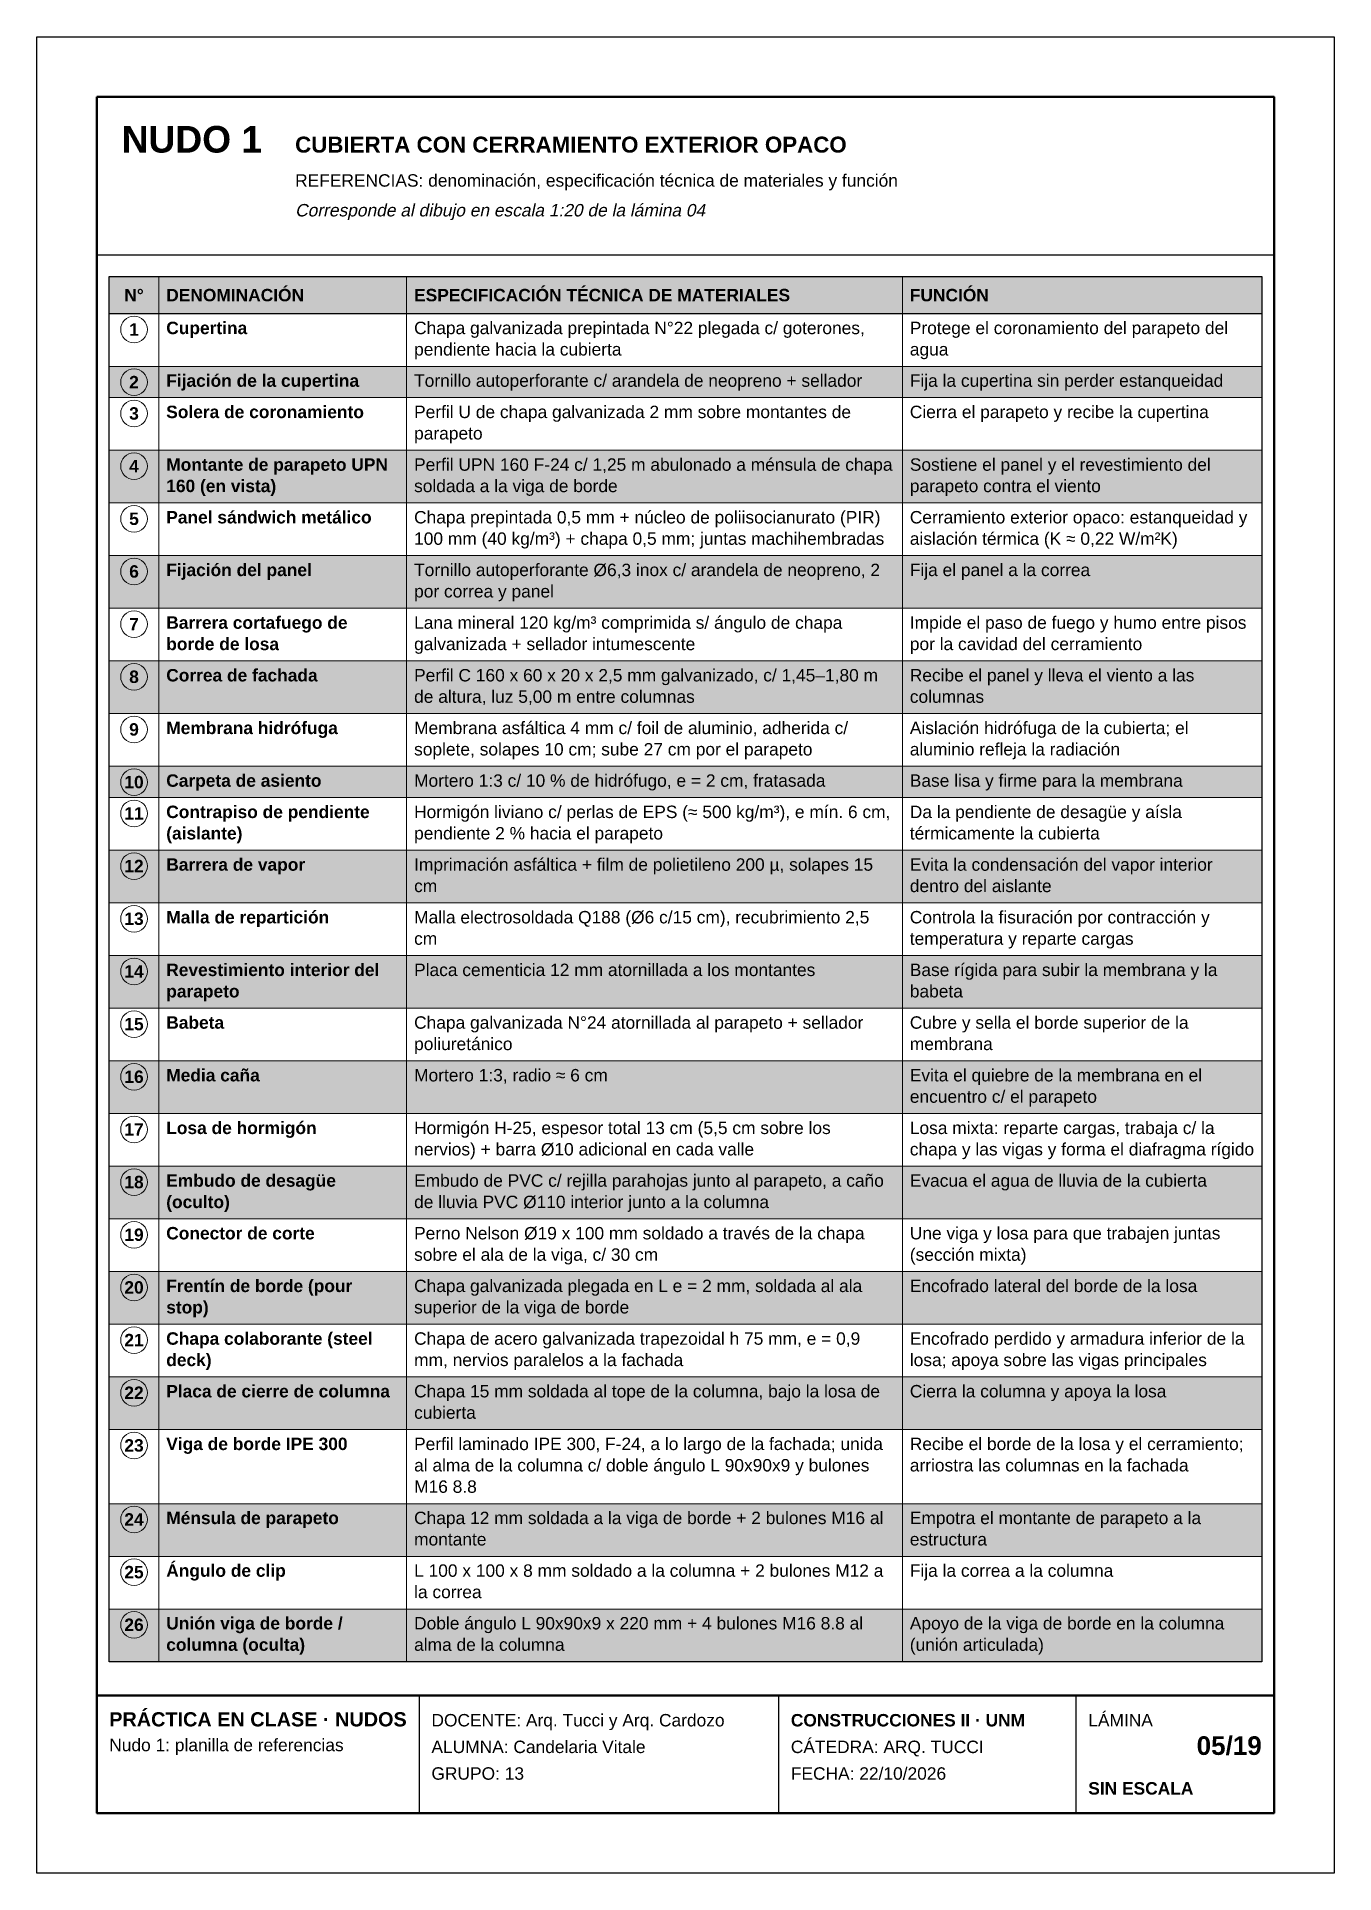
# Model space of a CAD drawing. Header units: millimetres. Extents: x 6 to 4194, y 6 to 5934.
import ezdxf
from ezdxf.enums import TextEntityAlignment as Align

# ---------------------------------------------------------------- set-up
doc = ezdxf.new("R2010")
doc.units = ezdxf.units.MM
doc.header["$LTSCALE"] = 20
for name, color, linetype in [('X-MARCO', 7, 'Continuous'), ('X-ROTULO', 7, 'Continuous'), ('X-TABLA', 7, 'Continuous'), ('X-TEXTOS', 7, 'Continuous')]:
    doc.layers.add(name, color=color, linetype=linetype)
doc.styles.add('ARIAL', font='arial.ttf')
doc.styles.add('ARIAL-B', font='arialbd.ttf')

msp = doc.modelspace()

# ---------------------------------------------------------------- hatches: boundary and pattern name
at = {"layer": 'X-TABLA', "true_color": 0xd9d9d9}
h = msp.add_hatch(color=254, dxfattribs=at)
h.dxf.hatch_style = 1
h.paths.add_polyline_path([(240, 5160), (3960, 5160), (3960, 5040), (240, 5040)])
at = {"layer": 'X-TABLA', "true_color": 0xf2f2f2}
h = msp.add_hatch(color=7, dxfattribs=at)
h.dxf.hatch_style = 1
h.paths.add_polyline_path([(240, 4870), (3960, 4870), (3960, 4769), (240, 4769)])
h = msp.add_hatch(color=7, dxfattribs=at)
h.dxf.hatch_style = 1
h.paths.add_polyline_path([(240, 4599), (3960, 4599), (3960, 4429), (240, 4429)])
h = msp.add_hatch(color=7, dxfattribs=at)
h.dxf.hatch_style = 1
h.paths.add_polyline_path([(240, 4259), (3960, 4259), (3960, 4089), (240, 4089)])
h = msp.add_hatch(color=7, dxfattribs=at)
h.dxf.hatch_style = 1
h.paths.add_polyline_path([(240, 3919), (3960, 3919), (3960, 3749), (240, 3749)])
h = msp.add_hatch(color=7, dxfattribs=at)
h.dxf.hatch_style = 1
h.paths.add_polyline_path([(240, 3579), (3960, 3579), (3960, 3478), (240, 3478)])
h = msp.add_hatch(color=7, dxfattribs=at)
h.dxf.hatch_style = 1
h.paths.add_polyline_path([(240, 3308), (3960, 3308), (3960, 3138), (240, 3138)])
h = msp.add_hatch(color=7, dxfattribs=at)
h.dxf.hatch_style = 1
h.paths.add_polyline_path([(240, 2968), (3960, 2968), (3960, 2798), (240, 2798)])
h = msp.add_hatch(color=7, dxfattribs=at)
h.dxf.hatch_style = 1
h.paths.add_polyline_path([(240, 2628), (3960, 2628), (3960, 2458), (240, 2458)])
h = msp.add_hatch(color=7, dxfattribs=at)
h.dxf.hatch_style = 1
h.paths.add_polyline_path([(240, 2288), (3960, 2288), (3960, 2118), (240, 2118)])
h = msp.add_hatch(color=7, dxfattribs=at)
h.dxf.hatch_style = 1
h.paths.add_polyline_path([(240, 1948), (3960, 1948), (3960, 1778), (240, 1778)])
h = msp.add_hatch(color=7, dxfattribs=at)
h.dxf.hatch_style = 1
h.paths.add_polyline_path([(240, 1608), (3960, 1608), (3960, 1438), (240, 1438)])
h = msp.add_hatch(color=7, dxfattribs=at)
h.dxf.hatch_style = 1
h.paths.add_polyline_path([(240, 1199), (3960, 1199), (3960, 1029), (240, 1029)])
h = msp.add_hatch(color=7, dxfattribs=at)
h.dxf.hatch_style = 1
h.paths.add_polyline_path([(240, 859), (3960, 859), (3960, 689), (240, 689)])

# ---------------------------------------------------------------- linework, layer by layer
at = {"layer": 'X-MARCO', "lineweight": 30}
msp.add_lwpolyline([(6, 5934), (4194, 5934), (4194, 6), (6, 6)], close=True, dxfattribs=at)
at = {"layer": 'X-MARCO', "lineweight": 50}
msp.add_lwpolyline([(200, 5740), (4000, 5740), (4000, 200), (200, 200)], close=True, dxfattribs=at)
at = {"layer": 'X-ROTULO', "lineweight": 50}
msp.add_lwpolyline([(200, 580), (4000, 580), (4000, 200), (200, 200)], close=True, dxfattribs=at)
at = {"layer": 'X-ROTULO', "lineweight": 25}
for points in [[(1240, 580), (1240, 200)], [(2400, 580), (2400, 200)], [(3360, 580), (3360, 200)]]:
    msp.add_lwpolyline(points, dxfattribs=at)
at = {"layer": 'X-TABLA', "lineweight": 25}
msp.add_lwpolyline([(240, 5160), (3960, 5160), (3960, 5040), (240, 5040)], close=True, dxfattribs=at)
at = {"layer": 'X-TABLA', "lineweight": 30}
msp.add_lwpolyline([(240, 5160), (3960, 5160), (3960, 689), (240, 689)], close=True, dxfattribs=at)
at = {"layer": 'X-TABLA', "lineweight": 13}
for points in [[(400, 5160), (400, 689)], [(1200, 5160), (1200, 689)], [(2800, 5160), (2800, 689)], [(240, 4870), (3960, 4870)], [(240, 4769), (3960, 4769)], [(240, 4599), (3960, 4599)], [(240, 4429), (3960, 4429)], [(240, 4259), (3960, 4259)], [(240, 4089), (3960, 4089)], [(240, 3919), (3960, 3919)], [(240, 3749), (3960, 3749)], [(240, 3579), (3960, 3579)], [(240, 3478), (3960, 3478)], [(240, 3308), (3960, 3308)], [(240, 3138), (3960, 3138)], [(240, 2968), (3960, 2968)], [(240, 2798), (3960, 2798)], [(240, 2628), (3960, 2628)], [(240, 2458), (3960, 2458)], [(240, 2288), (3960, 2288)], [(240, 2118), (3960, 2118)], [(240, 1948), (3960, 1948)], [(240, 1778), (3960, 1778)], [(240, 1608), (3960, 1608)], [(240, 1438), (3960, 1438)], [(240, 1199), (3960, 1199)], [(240, 1029), (3960, 1029)], [(240, 859), (3960, 859)], [(240, 689), (3960, 689)]]:
    msp.add_lwpolyline(points, dxfattribs=at)
at = {"layer": 'X-TABLA', "lineweight": 18}
for centre in [(320, 4989), (320, 4819), (320, 4718), (320, 4548), (320, 4378), (320, 4208), (320, 4038), (320, 3868), (320, 3698), (320, 3528), (320, 3427), (320, 3257), (320, 3087), (320, 2917), (320, 2747), (320, 2577), (320, 2407), (320, 2237), (320, 2067), (320, 1897), (320, 1727), (320, 1557), (320, 1387), (320, 1148), (320, 978), (320, 808)]:
    msp.add_circle(centre, 43, dxfattribs=at)
at = {"layer": 'X-TEXTOS', "lineweight": 25}
msp.add_lwpolyline([(200, 5230), (4000, 5230)], dxfattribs=at)

# ---------------------------------------------------------------- texts
at = {"layer": 'X-ROTULO'}
for s, height, style, p in [('PRÁCTICA EN CLASE · NUDOS', 45.824, 'ARIAL-B', (240, 480)), ('DOCENTE: Arq. Tucci y Arq. Cardozo', 40.096, 'ARIAL', (1280, 480)), ('CONSTRUCCIONES II · UNM', 40.096, 'ARIAL-B', (2440, 480)), ('LÁMINA', 40.1, 'ARIAL', (3400, 480)), ('Nudo 1: planilla de referencias', 40.096, 'ARIAL', (240, 400)), ('ALUMNA: Candelaria Vitale', 40.096, 'ARIAL', (1280, 394)), ('CÁTEDRA: ARQ. TUCCI', 40.096, 'ARIAL', (2440, 394)), ('GRUPO: 13', 40.1, 'ARIAL', (1280, 308)), ('FECHA: 22/10/2026', 40.096, 'ARIAL', (2440, 308)), ('SIN ESCALA', 40.1, 'ARIAL-B', (3400, 260))]:
    msp.add_text(s, height=height, dxfattribs=dict(at, style=style)).set_placement(p)
at = {"layer": 'X-ROTULO', "style": 'ARIAL-B'}
msp.add_text('05/19', height=60.14, dxfattribs=at).set_placement((3960, 388), align=Align.RIGHT)
at = {"layer": 'X-TABLA', "style": 'ARIAL-B'}
for s, p in [('N°', (320, 5080)), ('1', (320, 4969)), ('2', (320, 4799)), ('3', (320, 4698)), ('4', (320, 4528)), ('5', (320, 4358)), ('6', (320, 4188)), ('7', (320, 4018)), ('8', (320, 3848)), ('9', (320, 3678)), ('10', (320, 3508)), ('11', (320, 3407)), ('12', (320, 3237)), ('13', (320, 3067)), ('14', (320, 2897)), ('15', (320, 2727)), ('16', (320, 2557)), ('17', (320, 2387)), ('18', (320, 2217)), ('19', (320, 2047)), ('20', (320, 1877)), ('21', (320, 1707)), ('22', (320, 1537)), ('23', (320, 1367)), ('24', (320, 1128)), ('25', (320, 958)), ('26', (320, 788))]:
    msp.add_text(s, height=40.1, dxfattribs=at).set_placement(p, align=Align.CENTER)
at = {"layer": 'X-TABLA'}
for s, height, style, p in [('DENOMINACIÓN', 40.096, 'ARIAL-B', (424, 5080)), ('ESPECIFICACIÓN TÉCNICA DE MATERIALES', 40.096, 'ARIAL-B', (1224, 5080)), ('FUNCIÓN', 40.1, 'ARIAL-B', (2824, 5080)), ('Cupertina', 40.1, 'ARIAL-B', (424, 4974)), ('Chapa galvanizada prepintada N°22 plegada c/ goterones,', 40.096, 'ARIAL', (1224, 4974)), ('Protege el coronamiento del parapeto del', 40.096, 'ARIAL', (2824, 4974)), ('pendiente hacia la cubierta', 40.096, 'ARIAL', (1224, 4905)), ('agua', 40.1, 'ARIAL', (2824, 4905)), ('Fijación de la cupertina', 40.096, 'ARIAL-B', (424, 4804)), ('Tornillo autoperforante c/ arandela de neopreno + sellador', 40.096, 'ARIAL', (1224, 4804)), ('Fija la cupertina sin perder estanqueidad', 40.096, 'ARIAL', (2824, 4804)), ('Solera de coronamiento', 40.096, 'ARIAL-B', (424, 4703)), ('Perfil U de chapa galvanizada 2 mm sobre montantes de', 40.096, 'ARIAL', (1224, 4703)), ('Cierra el parapeto y recibe la cupertina', 40.096, 'ARIAL', (2824, 4703)), ('parapeto', 40.1, 'ARIAL', (1224, 4634)), ('Montante de parapeto UPN', 40.096, 'ARIAL-B', (424, 4533)), ('Perfil UPN 160 F-24 c/ 1,25 m abulonado a ménsula de chapa', 40.096, 'ARIAL', (1224, 4533)), ('Sostiene el panel y el revestimiento del', 40.096, 'ARIAL', (2824, 4533)), ('160 (en vista)', 40.096, 'ARIAL-B', (424, 4464)), ('soldada a la viga de borde', 40.096, 'ARIAL', (1224, 4464)), ('parapeto contra el viento', 40.096, 'ARIAL', (2824, 4464)), ('Panel sándwich metálico', 40.096, 'ARIAL-B', (424, 4363)), ('Chapa prepintada 0,5 mm + núcleo de poliisocianurato (PIR)', 40.096, 'ARIAL', (1224, 4363)), ('Cerramiento exterior opaco: estanqueidad y', 40.096, 'ARIAL', (2824, 4363)), ('100 mm (40 kg/m³) + chapa 0,5 mm; juntas machihembradas', 40.096, 'ARIAL', (1224, 4294)), ('aislación térmica (K ≈ 0,22 W/m²K)', 40.096, 'ARIAL', (2824, 4294)), ('Fijación del panel', 40.096, 'ARIAL-B', (424, 4193)), ('Tornillo autoperforante Ø6,3 inox c/ arandela de neopreno, 2', 40.096, 'ARIAL', (1224, 4193)), ('Fija el panel a la correa', 40.096, 'ARIAL', (2824, 4193)), ('por correa y panel', 40.096, 'ARIAL', (1224, 4124)), ('Barrera cortafuego de', 40.096, 'ARIAL-B', (424, 4023)), ('Lana mineral 120 kg/m³ comprimida s/ ángulo de chapa', 40.096, 'ARIAL', (1224, 4023)), ('Impide el paso de fuego y humo entre pisos', 40.096, 'ARIAL', (2824, 4023)), ('borde de losa', 40.096, 'ARIAL-B', (424, 3954)), ('galvanizada + sellador intumescente', 40.096, 'ARIAL', (1224, 3954)), ('por la cavidad del cerramiento', 40.096, 'ARIAL', (2824, 3954)), ('Correa de fachada', 40.096, 'ARIAL-B', (424, 3853)), ('Perfil C 160 x 60 x 20 x 2,5 mm galvanizado, c/ 1,45–1,80 m', 40.096, 'ARIAL', (1224, 3853)), ('Recibe el panel y lleva el viento a las', 40.096, 'ARIAL', (2824, 3853)), ('de altura, luz 5,00 m entre columnas', 40.096, 'ARIAL', (1224, 3784)), ('columnas', 40.1, 'ARIAL', (2824, 3784)), ('Membrana hidrófuga', 40.096, 'ARIAL-B', (424, 3683)), ('Membrana asfáltica 4 mm c/ foil de aluminio, adherida c/', 40.096, 'ARIAL', (1224, 3683)), ('Aislación hidrófuga de la cubierta; el', 40.096, 'ARIAL', (2824, 3683)), ('soplete, solapes 10 cm; sube 27 cm por el parapeto', 40.096, 'ARIAL', (1224, 3614)), ('aluminio refleja la radiación', 40.096, 'ARIAL', (2824, 3614)), ('Carpeta de asiento', 40.096, 'ARIAL-B', (424, 3513)), ('Mortero 1:3 c/ 10 % de hidrófugo, e = 2 cm, fratasada', 40.096, 'ARIAL', (1224, 3513)), ('Base lisa y firme para la membrana', 40.096, 'ARIAL', (2824, 3513)), ('Contrapiso de pendiente', 40.096, 'ARIAL-B', (424, 3412)), ('Hormigón liviano c/ perlas de EPS (≈ 500 kg/m³), e mín. 6 cm,', 40.096, 'ARIAL', (1224, 3412)), ('Da la pendiente de desagüe y aísla', 40.096, 'ARIAL', (2824, 3412)), ('(aislante)', 40.1, 'ARIAL-B', (424, 3343)), ('pendiente 2 % hacia el parapeto', 40.096, 'ARIAL', (1224, 3343)), ('térmicamente la cubierta', 40.096, 'ARIAL', (2824, 3343)), ('Barrera de vapor', 40.096, 'ARIAL-B', (424, 3242)), ('Imprimación asfáltica + film de polietileno 200 µ, solapes 15', 40.096, 'ARIAL', (1224, 3242)), ('Evita la condensación del vapor interior', 40.096, 'ARIAL', (2824, 3242)), ('cm', 40.1, 'ARIAL', (1224, 3173)), ('dentro del aislante', 40.096, 'ARIAL', (2824, 3173)), ('Malla de repartición', 40.096, 'ARIAL-B', (424, 3072)), ('Malla electrosoldada Q188 (Ø6 c/15 cm), recubrimiento 2,5', 40.096, 'ARIAL', (1224, 3072)), ('Controla la fisuración por contracción y', 40.096, 'ARIAL', (2824, 3072)), ('cm', 40.1, 'ARIAL', (1224, 3003)), ('temperatura y reparte cargas', 40.096, 'ARIAL', (2824, 3003)), ('Revestimiento interior del', 40.096, 'ARIAL-B', (424, 2902)), ('Placa cementicia 12 mm atornillada a los montantes', 40.096, 'ARIAL', (1224, 2902)), ('Base rígida para subir la membrana y la', 40.096, 'ARIAL', (2824, 2902)), ('parapeto', 40.1, 'ARIAL-B', (424, 2833)), ('babeta', 40.1, 'ARIAL', (2824, 2833)), ('Babeta', 40.1, 'ARIAL-B', (424, 2732)), ('Chapa galvanizada N°24 atornillada al parapeto + sellador', 40.096, 'ARIAL', (1224, 2732)), ('Cubre y sella el borde superior de la', 40.096, 'ARIAL', (2824, 2732)), ('poliuretánico', 40.096, 'ARIAL', (1224, 2663)), ('membrana', 40.1, 'ARIAL', (2824, 2663)), ('Media caña', 40.1, 'ARIAL-B', (424, 2562)), ('Mortero 1:3, radio ≈ 6 cm', 40.096, 'ARIAL', (1224, 2562)), ('Evita el quiebre de la membrana en el', 40.096, 'ARIAL', (2824, 2562)), ('encuentro c/ el parapeto', 40.096, 'ARIAL', (2824, 2493)), ('Losa de hormigón', 40.096, 'ARIAL-B', (424, 2392)), ('Hormigón H-25, espesor total 13 cm (5,5 cm sobre los', 40.096, 'ARIAL', (1224, 2392)), ('Losa mixta: reparte cargas, trabaja c/ la', 40.096, 'ARIAL', (2824, 2392)), ('nervios) + barra Ø10 adicional en cada valle', 40.096, 'ARIAL', (1224, 2323)), ('chapa y las vigas y forma el diafragma rígido', 40.096, 'ARIAL', (2824, 2323)), ('Embudo de desagüe', 40.096, 'ARIAL-B', (424, 2222)), ('Embudo de PVC c/ rejilla parahojas junto al parapeto, a caño', 40.096, 'ARIAL', (1224, 2222)), ('Evacua el agua de lluvia de la cubierta', 40.096, 'ARIAL', (2824, 2222)), ('(oculto)', 40.1, 'ARIAL-B', (424, 2153)), ('de lluvia PVC Ø110 interior junto a la columna', 40.096, 'ARIAL', (1224, 2153)), ('Conector de corte', 40.096, 'ARIAL-B', (424, 2052)), ('Perno Nelson Ø19 x 100 mm soldado a través de la chapa', 40.096, 'ARIAL', (1224, 2052)), ('Une viga y losa para que trabajen juntas', 40.096, 'ARIAL', (2824, 2052)), ('sobre el ala de la viga, c/ 30 cm', 40.096, 'ARIAL', (1224, 1983)), ('(sección mixta)', 40.096, 'ARIAL', (2824, 1983)), ('Frentín de borde (pour', 40.096, 'ARIAL-B', (424, 1882)), ('Chapa galvanizada plegada en L e = 2 mm, soldada al ala', 40.096, 'ARIAL', (1224, 1882)), ('Encofrado lateral del borde de la losa', 40.096, 'ARIAL', (2824, 1882)), ('stop)', 40.1, 'ARIAL-B', (424, 1813)), ('superior de la viga de borde', 40.096, 'ARIAL', (1224, 1813)), ('Chapa colaborante (steel', 40.096, 'ARIAL-B', (424, 1712)), ('Chapa de acero galvanizada trapezoidal h 75 mm, e = 0,9', 40.096, 'ARIAL', (1224, 1712)), ('Encofrado perdido y armadura inferior de la', 40.096, 'ARIAL', (2824, 1712)), ('deck)', 40.1, 'ARIAL-B', (424, 1643)), ('mm, nervios paralelos a la fachada', 40.096, 'ARIAL', (1224, 1643)), ('losa; apoya sobre las vigas principales', 40.096, 'ARIAL', (2824, 1643)), ('Placa de cierre de columna', 40.096, 'ARIAL-B', (424, 1542)), ('Chapa 15 mm soldada al tope de la columna, bajo la losa de', 40.096, 'ARIAL', (1224, 1542)), ('Cierra la columna y apoya la losa', 40.096, 'ARIAL', (2824, 1542)), ('cubierta', 40.1, 'ARIAL', (1224, 1473)), ('Viga de borde IPE 300', 40.096, 'ARIAL-B', (424, 1372)), ('Perfil laminado IPE 300, F-24, a lo largo de la fachada; unida', 40.096, 'ARIAL', (1224, 1372)), ('Recibe el borde de la losa y el cerramiento;', 40.096, 'ARIAL', (2824, 1372)), ('al alma de la columna c/ doble ángulo L 90x90x9 y bulones', 40.096, 'ARIAL', (1224, 1303)), ('arriostra las columnas en la fachada', 40.096, 'ARIAL', (2824, 1303)), ('M16 8.8', 40.1, 'ARIAL', (1224, 1234)), ('Ménsula de parapeto', 40.096, 'ARIAL-B', (424, 1133)), ('Chapa 12 mm soldada a la viga de borde + 2 bulones M16 al', 40.096, 'ARIAL', (1224, 1133)), ('Empotra el montante de parapeto a la', 40.096, 'ARIAL', (2824, 1133)), ('montante', 40.1, 'ARIAL', (1224, 1064)), ('estructura', 40.1, 'ARIAL', (2824, 1064)), ('Ángulo de clip', 40.096, 'ARIAL-B', (424, 963)), ('L 100 x 100 x 8 mm soldado a la columna + 2 bulones M12 a', 40.096, 'ARIAL', (1224, 963)), ('Fija la correa a la columna', 40.096, 'ARIAL', (2824, 963)), ('la correa', 40.1, 'ARIAL', (1224, 894)), ('Unión viga de borde /', 40.096, 'ARIAL-B', (424, 793)), ('Doble ángulo L 90x90x9 x 220 mm + 4 bulones M16 8.8 al', 40.096, 'ARIAL', (1224, 793)), ('Apoyo de la viga de borde en la columna', 40.096, 'ARIAL', (2824, 793)), ('columna (oculta)', 40.096, 'ARIAL-B', (424, 724)), ('alma de la columna', 40.096, 'ARIAL', (1224, 724)), ('(unión articulada)', 40.096, 'ARIAL', (2824, 724))]:
    msp.add_text(s, height=height, dxfattribs=dict(at, style=style)).set_placement(p)
at = {"layer": 'X-TEXTOS'}
for s, height, style, p in [('NUDO 1', 85.92, 'ARIAL-B', (280, 5560)), ('CUBIERTA CON CERRAMIENTO EXTERIOR OPACO', 51.552, 'ARIAL-B', (840, 5560)), ('REFERENCIAS: denominación, especificación técnica de materiales y función', 40.096, 'ARIAL', (840, 5450))]:
    msp.add_text(s, height=height, dxfattribs=dict(at, style=style)).set_placement(p)
at = {"layer": 'X-TEXTOS', "style": 'ARIAL', "oblique": 12}
msp.add_text('Corresponde al dibujo en escala 1:20 de la lámina 04', height=40.096, dxfattribs=at).set_placement((840, 5354))

doc.saveas('drawing.dxf')
